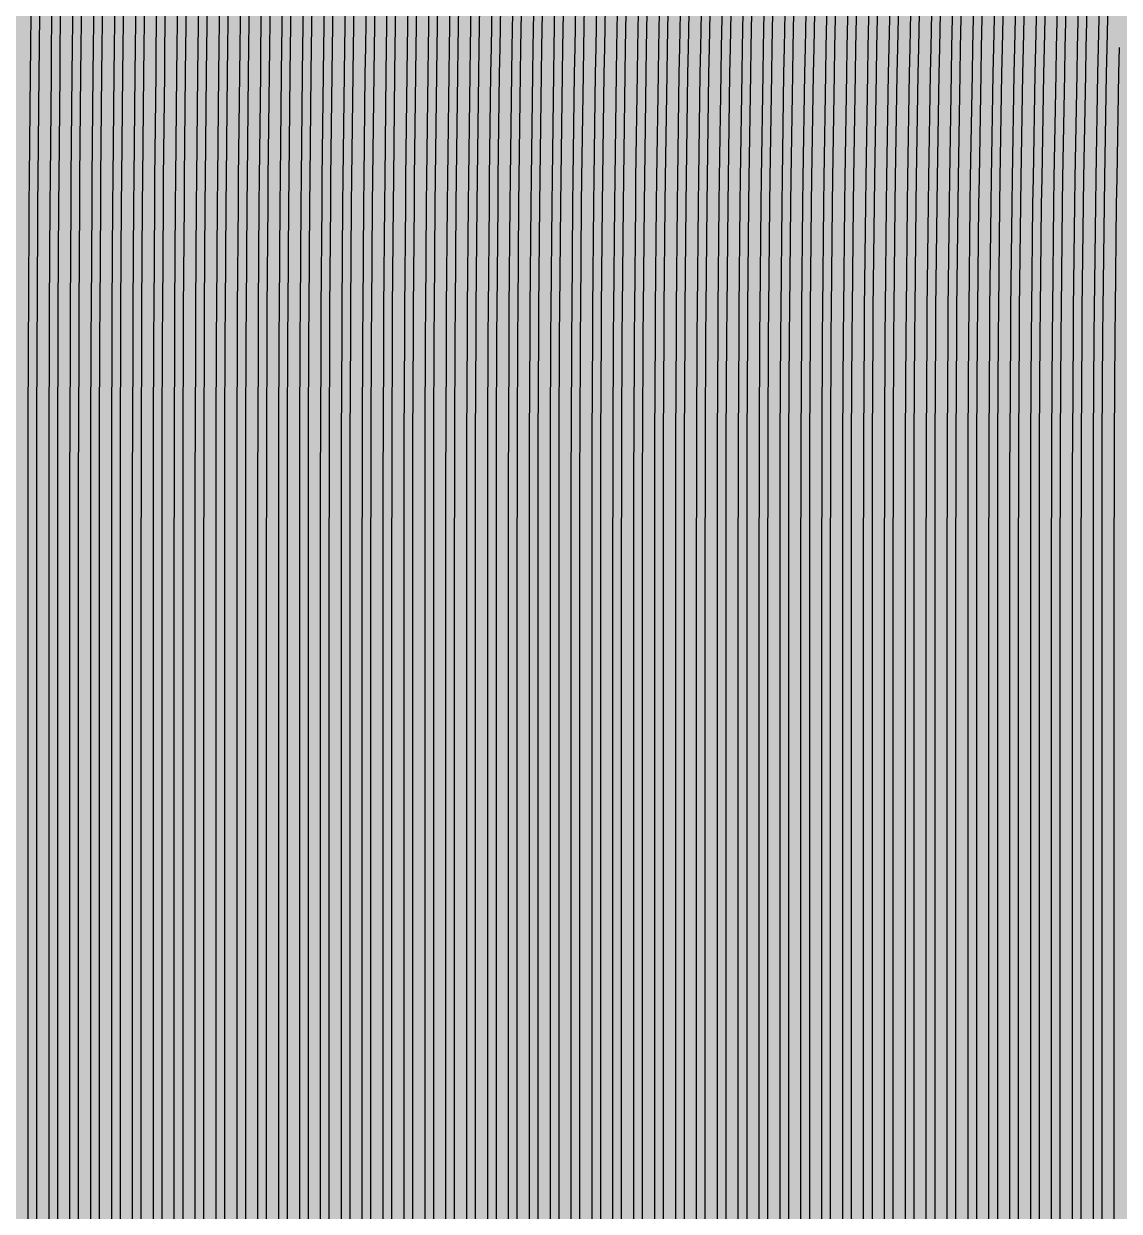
# Model space of a CAD drawing. Header units: metres. Extents: x -7240 to 10960, y -29667 to 1823.
# Drawn here: x 2120.8 to 2383.1, y -17857.6 to -17573.5 of the extents above; entities that cross this region are included whole.
import ezdxf

# ---------------------------------------------------------------- set-up
doc = ezdxf.new("R2010")
doc.units = ezdxf.units.M
doc.layers.add('Metal1', color=4, linetype='CONTINUOUS')
doc.layers.add('Polyimide', color=7, linetype='CONTINUOUS')

msp = doc.modelspace()

# ---------------------------------------------------------------- hatches: boundary and pattern name
at = {"layer": 'Polyimide'}
msp.add_hatch(color=7, dxfattribs=at).paths.add_polyline_path([(4088.45, -11806.89), (4098.72, -11851.21), (4115.58, -11893.47), (4138.63, -11932.7), (4167.35, -11967.99), (4201.08, -11998.53), (4239.03, -12023.62), (4280.35, -12042.68), (4349.18, -12073.73), (4413.2, -12113.76), (4471.26, -12162.04), (4522.3, -12217.69), (4565.39, -12279.7), (4599.74, -12346.94), (4624.73, -12418.19), (4639.91, -12492.16), (4645, -12567.5), (4639.91, -12642.84), (4624.73, -12716.8), (4599.74, -12788.06), (4565.39, -12855.3), (4522.3, -12917.31), (4471.26, -12972.96), (4413.2, -13021.24), (4349.18, -13061.27), (4280.35, -13092.32), (4239.03, -13111.38), (4201.08, -13136.47), (4167.35, -13167.01), (4138.63, -13202.3), (4115.58, -13241.52), (4098.72, -13283.78), (4088.45, -13328.11), (4085, -13373.48), (4085, -13567.5), (4099.45, -13861.55), (4142.64, -14152.77), (4214.18, -14438.35), (4313.36, -14715.55), (4439.24, -14981.69), (4590.59, -15234.21), (4765.97, -15470.68), (4963.68, -15688.82), (5181.82, -15886.53), (5418.29, -16061.91), (5670.81, -16213.26), (5936.95, -16339.14), (6214.15, -16438.32), (6499.73, -16509.85), (6790.95, -16553.05), (7085, -16567.5), (9960.38, -16567.5), (10038.79, -16571.35), (10116.45, -16582.87), (10192.6, -16601.95), (10266.52, -16628.4), (10337.49, -16661.96), (10404.83, -16702.32), (10467.89, -16749.09), (10526.06, -16801.81), (10578.78, -16859.98), (10625.55, -16923.04), (10665.91, -16990.38), (10699.48, -17061.35), (10725.93, -17135.27), (10745, -17211.43), (10756.52, -17289.08), (10760.38, -17367.5), (10760.38, -21957.3), (10721.61, -22012.91), (10685.97, -22070.59), (10653.58, -22130.14), (10624.53, -22191.39), (10598.92, -22254.16), (10576.82, -22318.25), (10558.3, -22383.46), (10543.41, -22449.6), (10532.21, -22516.46), (10524.72, -22583.84), (10520.97, -22651.53), (10520.97, -22719.32), (10524.72, -22787.01), (10532.21, -22854.38), (10543.41, -22921.24), (10558.3, -22987.38), (10576.82, -23052.6), (10598.92, -23116.68), (10624.53, -23179.45), (10653.58, -23240.71), (10685.97, -23300.26), (10721.61, -23357.93), (10760.38, -23413.54), (10760.38, -28667.5), (10756.52, -28745.91), (10745, -28823.57), (10725.93, -28899.73), (10699.48, -28973.65), (10665.91, -29044.62), (10625.55, -29111.96), (10578.78, -29175.01), (10526.06, -29233.19), (10467.89, -29285.91), (10404.83, -29332.68), (10337.49, -29373.04), (10266.52, -29406.6), (10192.6, -29433.05), (10116.45, -29452.13), (10038.79, -29463.65), (9960.38, -29467.5), (-6239.63, -29467.5), (-6318.04, -29463.65), (-6395.7, -29452.13), (-6471.85, -29433.05), (-6545.77, -29406.6), (-6616.74, -29373.04), (-6684.08, -29332.68), (-6747.14, -29285.91), (-6805.31, -29233.19), (-6858.03, -29175.01), (-6904.8, -29111.96), (-6945.16, -29044.62), (-6978.73, -28973.65), (-7005.18, -28899.73), (-7024.25, -28823.57), (-7035.77, -28745.91), (-7039.63, -28667.5), (-7039.63, -23426.32), (-6999.36, -23370.07), (-6962.33, -23311.63), (-6928.66, -23251.2), (-6898.45, -23188.96), (-6871.81, -23125.12), (-6848.81, -23059.88), (-6829.53, -22993.44), (-6814.04, -22926.02), (-6802.37, -22857.83), (-6794.57, -22789.09), (-6790.67, -22720.02), (-6790.67, -22650.84), (-6794.57, -22581.77), (-6802.37, -22513.03), (-6814.04, -22444.84), (-6829.53, -22377.42), (-6848.81, -22310.98), (-6871.81, -22245.74), (-6898.45, -22181.89), (-6928.66, -22119.66), (-6962.33, -22059.22), (-6999.36, -22000.79), (-7039.63, -21944.54), (-7039.63, -17367.5), (-7035.77, -17289.08), (-7024.25, -17211.43), (-7005.18, -17135.27), (-6978.73, -17061.35), (-6945.16, -16990.38), (-6904.8, -16923.04), (-6858.03, -16859.98), (-6805.31, -16801.81), (-6747.14, -16749.09), (-6684.08, -16702.32), (-6616.74, -16661.96), (-6545.77, -16628.4), (-6471.85, -16601.95), (-6395.7, -16582.87), (-6318.04, -16571.35), (-6239.63, -16567.5), (-3334, -16567.5), (-3039.95, -16553.05), (-2748.73, -16509.85), (-2463.15, -16438.32), (-2185.95, -16339.14), (-1919.81, -16213.26), (-1667.29, -16061.91), (-1430.82, -15886.53), (-1212.68, -15688.82), (-1014.97, -15470.68), (-839.59, -15234.21), (-688.24, -14981.69), (-562.36, -14715.55), (-463.18, -14438.35), (-391.64, -14152.77), (-348.45, -13861.55), (-334, -13567.5), (-334, -13373.48), (-337.45, -13328.11), (-347.72, -13283.78), (-364.58, -13241.52), (-387.63, -13202.3), (-416.35, -13167.01), (-450.08, -13136.47), (-488.03, -13111.38), (-529.35, -13092.32), (-529.35, -13092.32), (-598.18, -13061.27), (-662.2, -13021.24), (-720.26, -12972.96), (-771.3, -12917.31), (-814.39, -12855.3), (-848.74, -12788.06), (-873.73, -12716.8), (-888.91, -12642.84), (-894, -12567.5), (-888.91, -12492.16), (-873.73, -12418.19), (-848.74, -12346.94), (-814.39, -12279.7), (-771.3, -12217.69), (-720.26, -12162.04), (-662.2, -12113.76), (-598.18, -12073.73), (-529.35, -12042.68), (-488.03, -12023.62), (-450.08, -11998.53), (-416.35, -11967.99), (-387.63, -11932.7), (-364.58, -11893.47), (-347.72, -11851.21), (-337.45, -11806.89), (-334, -11761.52), (-334, -11074.31), (-337.45, -11028.94), (-347.72, -10984.62), (-364.58, -10942.36), (-387.63, -10903.13), (-416.35, -10867.84), (-450.08, -10837.3), (-488.03, -10812.21), (-529.35, -10793.16), (-529.35, -10793.16), (-598.18, -10762.1), (-662.2, -10722.07), (-720.26, -10673.8), (-771.3, -10618.15), (-814.39, -10556.13), (-848.74, -10488.89), (-873.73, -10417.64), (-888.91, -10343.67), (-894, -10268.33), (-888.91, -10192.99), (-873.73, -10119.03), (-848.74, -10047.77), (-814.39, -9980.53), (-771.3, -9918.52), (-720.26, -9862.87), (-662.2, -9814.59), (-598.18, -9774.56), (-529.35, -9743.51), (-488.03, -9724.45), (-450.08, -9699.36), (-416.35, -9668.82), (-387.63, -9633.53), (-364.58, -9594.31), (-347.72, -9552.05), (-337.45, -9507.72), (-334, -9462.35), (-334, -8775.14), (-337.45, -8729.78), (-347.72, -8685.45), (-364.58, -8643.19), (-387.63, -8603.96), (-416.35, -8568.68), (-450.08, -8538.14), (-488.03, -8513.05), (-529.35, -8493.99), (-529.35, -8493.99), (-598.18, -8462.94), (-662.2, -8422.91), (-720.26, -8374.63), (-771.3, -8318.98), (-814.39, -8256.97), (-848.74, -8189.73), (-873.73, -8118.47), (-888.91, -8044.5), (-894, -7969.17), (-888.91, -7893.83), (-873.73, -7819.86), (-848.74, -7748.61), (-814.39, -7681.36), (-771.3, -7619.35), (-720.26, -7563.7), (-662.2, -7515.42), (-598.18, -7475.4), (-529.35, -7444.34), (-529.35, -7444.34), (-488.03, -7425.28), (-450.08, -7400.2), (-416.35, -7369.66), (-387.63, -7334.37), (-364.58, -7295.14), (-347.72, -7252.88), (-337.45, -7208.56), (-334, -7163.19), (-334, -6475.98), (-337.45, -6430.61), (-347.72, -6386.29), (-364.58, -6344.02), (-387.63, -6304.8), (-416.35, -6269.51), (-450.08, -6238.97), (-488.03, -6213.88), (-529.35, -6194.82), (-529.35, -6194.82), (-598.18, -6163.77), (-662.2, -6123.74), (-720.26, -6075.46), (-771.3, -6019.81), (-814.39, -5957.8), (-848.74, -5890.56), (-873.73, -5819.31), (-888.91, -5745.34), (-894, -5670), (-888.91, -5594.66), (-873.73, -5520.69), (-848.74, -5449.44), (-814.39, -5382.2), (-771.3, -5320.19), (-720.26, -5264.54), (-662.2, -5216.26), (-598.18, -5176.23), (-529.35, -5145.18), (-529.35, -5145.18), (-488.03, -5126.12), (-450.08, -5101.03), (-416.35, -5070.49), (-387.63, -5035.2), (-364.58, -4995.98), (-347.72, -4953.71), (-337.45, -4909.39), (-334, -4864.02), (-334, 380), (-334, 1522.5), (-289, 1522.5), (-288.78, 1515.63), (-288.1, 1508.79), (-286.98, 1502.02), (-285.42, 1495.32), (-283.43, 1488.75), (-281.01, 1482.32), (-278.17, 1476.06), (-274.93, 1470), (-271.3, 1464.17), (-267.3, 1458.58), (-262.94, 1453.27), (-258.25, 1448.25), (-253.23, 1443.56), (-247.92, 1439.2), (-242.33, 1435.2), (-236.5, 1431.57), (-230.44, 1428.33), (-224.18, 1425.49), (-217.75, 1423.07), (-211.18, 1421.08), (-204.48, 1419.52), (-197.71, 1418.4), (-190.87, 1417.72), (-184, 1417.5), (-177.13, 1417.72), (-170.29, 1418.4), (-163.52, 1419.52), (-156.82, 1421.08), (-150.25, 1423.07), (-143.82, 1425.49), (-137.56, 1428.33), (-131.5, 1431.57), (-125.67, 1435.2), (-120.08, 1439.2), (-114.77, 1443.56), (-109.75, 1448.25), (-105.06, 1453.27), (-100.7, 1458.58), (-96.7, 1464.17), (-93.07, 1470), (-89.83, 1476.06), (-86.99, 1482.32), (-84.57, 1488.75), (-82.58, 1495.32), (-81.02, 1502.02), (-79.9, 1508.79), (-79.22, 1515.63), (-79, 1522.5), (1786, 1522.5), (3835, 1522.5), (3835.21, 1529.04), (3835.86, 1535.55), (3836.92, 1542.01), (3838.41, 1548.38), (3840.31, 1554.64), (3842.61, 1560.77), (3845.31, 1566.73), (3848.4, 1572.5), (3851.85, 1578.06), (3855.66, 1583.38), (3859.82, 1588.43), (3864.29, 1593.21), (3869.07, 1597.68), (3874.12, 1601.84), (3879.44, 1605.65), (3885, 1609.1), (3890.77, 1612.19), (3896.73, 1614.89), (3902.86, 1617.19), (3909.12, 1619.09), (3915.49, 1620.58), (3921.95, 1621.64), (3928.46, 1622.29), (3935, 1622.5), (3941.54, 1622.29), (3948.05, 1621.64), (3954.51, 1620.58), (3960.88, 1619.09), (3967.14, 1617.19), (3973.27, 1614.89), (3979.23, 1612.19), (3985, 1609.1), (3990.56, 1605.65), (3995.88, 1601.84), (4000.93, 1597.68), (4005.71, 1593.21), (4010.18, 1588.43), (4014.34, 1583.38), (4018.15, 1578.06), (4021.6, 1572.5), (4024.69, 1566.73), (4027.39, 1560.77), (4029.69, 1554.64), (4031.59, 1548.38), (4033.08, 1542.01), (4034.14, 1535.55), (4034.79, 1529.04), (4035, 1522.5), (4085, 1522.5), (4085, 380), (4085, 330), (4085, -4864.02), (4088.45, -4909.39), (4098.72, -4953.71), (4115.58, -4995.98), (4138.63, -5035.2), (4167.35, -5070.49), (4201.08, -5101.03), (4239.03, -5126.12), (4280.35, -5145.18), (4280.35, -5145.18), (4349.18, -5176.23), (4413.2, -5216.26), (4471.26, -5264.54), (4522.3, -5320.19), (4565.39, -5382.2), (4599.74, -5449.44), (4624.73, -5520.69), (4639.91, -5594.66), (4645, -5670), (4639.91, -5745.34), (4624.73, -5819.31), (4599.74, -5890.56), (4565.39, -5957.8), (4522.3, -6019.81), (4471.26, -6075.46), (4413.2, -6123.74), (4349.18, -6163.77), (4280.35, -6194.82), (4239.03, -6213.88), (4201.08, -6238.97), (4167.35, -6269.51), (4138.63, -6304.8), (4115.58, -6344.02), (4098.72, -6386.29), (4088.45, -6430.61), (4085, -6475.98), (4085, -11761.52), (4088.45, -11806.89)])

# ---------------------------------------------------------------- linework, layer by layer
at = {"layer": 'Metal1'}
for points in [[(2383.82, -17366.85), (2382.34, -17391.83), (2381.99, -17398.08), (2380.67, -17423.07), (2380.36, -17429.31), (2379.18, -17454.3), (2378.91, -17460.55), (2377.88, -17485.54), (2377.64, -17491.78), (2376.76, -17516.77), (2376.56, -17523.02), (2375.83, -17548.01), (2375.67, -17554.25), (2375.08, -17579.24), (2374.95, -17585.49), (2374.51, -17610.48), (2374.42, -17616.72), (2374.13, -17641.71), (2374.08, -17647.96), (2373.93, -17672.95), (2373.91, -17679.19), (2373.87, -17704.18), (2373.87, -18191.69)], [(2376.88, -18191.69), (2376.88, -17704.18), (2376.91, -17679.19), (2376.93, -17672.94), (2377.08, -17647.94), (2377.13, -17641.69), (2377.43, -17616.7), (2377.52, -17610.44), (2377.96, -17585.45), (2378.09, -17579.2), (2378.68, -17554.2), (2378.85, -17547.95), (2379.59, -17522.96), (2379.79, -17516.7), (2380.68, -17491.71), (2380.92, -17485.46), (2381.96, -17460.46), (2382.23, -17454.21), (2383.42, -17429.22)], [(2383.95, -17460.55), (2382.92, -17485.54), (2382.68, -17491.78), (2381.79, -17516.77), (2381.59, -17523.02), (2380.85, -17548.01), (2380.68, -17554.25), (2380.09, -17579.24), (2379.96, -17585.49), (2379.52, -17610.48), (2379.43, -17616.72), (2379.13, -17641.71), (2379.08, -17647.96), (2378.93, -17672.95), (2378.91, -17679.19), (2378.88, -17704.18), (2378.88, -18191.69)], [(2121.88, -18191.69), (2121.88, -17704.18), (2121.89, -17679.19), (2121.9, -17672.94), (2121.98, -17647.95), (2122.01, -17641.7), (2122.16, -17616.7), (2122.2, -17610.45), (2122.43, -17585.46), (2122.49, -17579.21), (2122.79, -17554.21)], [(2124.79, -17554.24), (2124.49, -17579.23), (2124.43, -17585.48), (2124.2, -17610.47), (2124.16, -17616.72), (2124.01, -17641.71), (2123.98, -17647.95), (2123.9, -17672.94), (2123.89, -17679.19), (2123.88, -17704.18), (2123.88, -18191.69)], [(2126.88, -18191.69), (2126.88, -17704.18), (2126.89, -17679.19), (2126.9, -17672.94), (2126.98, -17647.95), (2127.01, -17641.7), (2127.16, -17616.7), (2127.21, -17610.45), (2127.44, -17585.46), (2127.5, -17579.21), (2127.81, -17554.21)], [(2129.81, -17554.24), (2129.5, -17579.23), (2129.44, -17585.48), (2129.21, -17610.47), (2129.16, -17616.72), (2129.01, -17641.71), (2128.98, -17647.95), (2128.9, -17672.94), (2128.89, -17679.19), (2128.88, -17704.18), (2128.88, -18191.69)], [(2131.88, -18191.69), (2131.88, -17704.18), (2131.89, -17679.19), (2131.9, -17672.94), (2131.98, -17647.95), (2132.01, -17641.7), (2132.17, -17616.7), (2132.21, -17610.45), (2132.45, -17585.46), (2132.52, -17579.21), (2132.83, -17554.21)], [(2134.83, -17554.24), (2134.52, -17579.23), (2134.45, -17585.48), (2134.21, -17610.47), (2134.17, -17616.72), (2134.01, -17641.71), (2133.98, -17647.95), (2133.9, -17672.94), (2133.89, -17679.19), (2133.88, -17704.18), (2133.88, -18191.69)], [(2136.87, -18191.69), (2136.87, -17704.18), (2136.89, -17679.19), (2136.9, -17672.94), (2136.98, -17647.95), (2137.01, -17641.7), (2137.17, -17616.7), (2137.22, -17610.45), (2137.46, -17585.46), (2137.53, -17579.21), (2137.84, -17554.21)], [(2139.84, -17554.24), (2139.53, -17579.23), (2139.46, -17585.48), (2139.22, -17610.47), (2139.17, -17616.72), (2139.01, -17641.71), (2138.98, -17647.95), (2138.9, -17672.94), (2138.89, -17679.19), (2138.87, -17704.18), (2138.87, -18191.69)], [(2141.88, -18191.69), (2141.88, -17704.18), (2141.9, -17679.19), (2141.91, -17672.94), (2141.99, -17647.95), (2142.02, -17641.7), (2142.18, -17616.7), (2142.23, -17610.45), (2142.47, -17585.46), (2142.54, -17579.21), (2142.86, -17554.21)], [(2144.86, -17554.24), (2144.54, -17579.23), (2144.47, -17585.48), (2144.23, -17610.47), (2144.18, -17616.72), (2144.02, -17641.71), (2143.99, -17647.95), (2143.91, -17672.95), (2143.9, -17679.19), (2143.88, -17704.18), (2143.88, -18191.69)], [(2146.88, -18191.69), (2146.88, -17704.18), (2146.9, -17679.19), (2146.91, -17672.94), (2146.99, -17647.95), (2147.02, -17641.7), (2147.18, -17616.7), (2147.23, -17610.45), (2147.48, -17585.46), (2147.55, -17579.21), (2147.87, -17554.21)], [(2149.87, -17554.24), (2149.55, -17579.23), (2149.48, -17585.48), (2149.23, -17610.47), (2149.18, -17616.72), (2149.02, -17641.71), (2148.99, -17647.95), (2148.91, -17672.95), (2148.9, -17679.19), (2148.88, -17704.18), (2148.88, -18191.69)], [(2151.88, -18191.69), (2151.88, -17704.18), (2151.9, -17679.19), (2151.91, -17672.94), (2151.99, -17647.95), (2152.02, -17641.7), (2152.19, -17616.7), (2152.24, -17610.45), (2152.49, -17585.46), (2152.56, -17579.21), (2152.89, -17554.21)], [(2154.89, -17554.24), (2154.56, -17579.23), (2154.49, -17585.48), (2154.24, -17610.47), (2154.19, -17616.72), (2154.02, -17641.71), (2153.99, -17647.95), (2153.91, -17672.95), (2153.9, -17679.19), (2153.88, -17704.18), (2153.88, -18191.69)], [(2156.87, -18191.69), (2156.87, -17704.18), (2156.9, -17679.19), (2156.91, -17672.94), (2156.99, -17647.95), (2157.02, -17641.7), (2157.19, -17616.7), (2157.25, -17610.45), (2157.5, -17585.46), (2157.57, -17579.21), (2157.91, -17554.21)], [(2159.91, -17554.24), (2159.57, -17579.23), (2159.5, -17585.48), (2159.25, -17610.47), (2159.19, -17616.72), (2159.02, -17641.71), (2158.99, -17647.95), (2158.91, -17672.95), (2158.9, -17679.19), (2158.87, -17704.18), (2158.87, -18191.69)], [(2161.87, -18191.69), (2161.87, -17704.18), (2161.9, -17679.19), (2161.91, -17672.94), (2161.99, -17647.95), (2162.03, -17641.7), (2162.2, -17616.7), (2162.26, -17610.45), (2162.52, -17585.46), (2162.59, -17579.21), (2162.94, -17554.21)], [(2164.94, -17554.24), (2164.59, -17579.23), (2164.52, -17585.48), (2164.26, -17610.47), (2164.2, -17616.72), (2164.03, -17641.71), (2163.99, -17647.95), (2163.91, -17672.95), (2163.9, -17679.19), (2163.87, -17704.18), (2163.87, -18191.69)], [(2166.88, -18191.69), (2166.88, -17704.18), (2166.9, -17679.19), (2166.91, -17672.94), (2167, -17647.95), (2167.03, -17641.7), (2167.21, -17616.7), (2167.26, -17610.45), (2167.53, -17585.46), (2167.6, -17579.21), (2167.96, -17554.21)], [(2169.96, -17554.24), (2169.6, -17579.23), (2169.53, -17585.48), (2169.26, -17610.47), (2169.21, -17616.72), (2169.03, -17641.71), (2169, -17647.95), (2168.91, -17672.95), (2168.9, -17679.19), (2168.88, -17704.18), (2168.88, -18191.69)], [(2171.88, -18191.69), (2171.88, -17704.18), (2171.9, -17679.19), (2171.91, -17672.94), (2172, -17647.95), (2172.03, -17641.7), (2172.21, -17616.7), (2172.27, -17610.45), (2172.54, -17585.46), (2172.61, -17579.21), (2172.97, -17554.21)], [(2174.97, -17554.24), (2174.61, -17579.23), (2174.54, -17585.48), (2174.27, -17610.47), (2174.21, -17616.72), (2174.03, -17641.71), (2174, -17647.95), (2173.91, -17672.95), (2173.9, -17679.19), (2173.88, -17704.18), (2173.88, -18191.69)], [(2176.88, -18191.69), (2176.88, -17704.18), (2176.9, -17679.19), (2176.91, -17672.94), (2177, -17647.95), (2177.03, -17641.7), (2177.22, -17616.7), (2177.27, -17610.45), (2177.55, -17585.46), (2177.62, -17579.21), (2177.99, -17554.21)], [(2179.99, -17554.24), (2179.62, -17579.23), (2179.54, -17585.48), (2179.27, -17610.47), (2179.22, -17616.72), (2179.03, -17641.71), (2179, -17647.95), (2178.91, -17672.95), (2178.9, -17679.19), (2178.88, -17704.18), (2178.88, -18191.69)], [(2181.88, -18191.69), (2181.88, -17704.18), (2181.9, -17679.19), (2181.91, -17672.94), (2182, -17647.95), (2182.04, -17641.7), (2182.22, -17616.7), (2182.28, -17610.45), (2182.55, -17585.46), (2182.64, -17579.21), (2183, -17554.21)], [(2185, -17554.24), (2184.64, -17579.23), (2184.55, -17585.48), (2184.28, -17610.47), (2184.22, -17616.72), (2184.04, -17641.71), (2184, -17647.95), (2183.91, -17672.95), (2183.9, -17679.19), (2183.88, -17704.18), (2183.88, -18191.69)], [(2186.88, -18191.69), (2186.88, -17704.18), (2186.9, -17679.19), (2186.91, -17672.94), (2187, -17647.95), (2187.04, -17641.7), (2187.23, -17616.7), (2187.28, -17610.45), (2187.56, -17585.46), (2187.65, -17579.21), (2188.02, -17554.21)], [(2190.02, -17554.24), (2189.65, -17579.23), (2189.56, -17585.48), (2189.28, -17610.47), (2189.23, -17616.72), (2189.04, -17641.71), (2189, -17647.95), (2188.91, -17672.95), (2188.9, -17679.19), (2188.88, -17704.18), (2188.88, -18191.69)], [(2191.88, -18191.69), (2191.88, -17704.18), (2191.9, -17679.19), (2191.91, -17672.94), (2192.01, -17647.95), (2192.04, -17641.69), (2192.23, -17616.7), (2192.29, -17610.45), (2192.57, -17585.46), (2192.66, -17579.21), (2193.04, -17554.21)], [(2195.04, -17554.24), (2194.66, -17579.23), (2194.57, -17585.48), (2194.29, -17610.47), (2194.23, -17616.72), (2194.04, -17641.71), (2194.01, -17647.95), (2193.91, -17672.95), (2193.9, -17679.19), (2193.88, -17704.18), (2193.88, -18191.69)], [(2196.88, -18191.69), (2196.88, -17704.18), (2196.9, -17679.19), (2196.91, -17672.94), (2197.01, -17647.95), (2197.04, -17641.69), (2197.24, -17616.7), (2197.3, -17610.45), (2197.58, -17585.46), (2197.67, -17579.2), (2198.05, -17554.21)], [(2200.05, -17554.24), (2199.67, -17579.23), (2199.58, -17585.48), (2199.3, -17610.47), (2199.24, -17616.72), (2199.04, -17641.71), (2199.01, -17647.95), (2198.91, -17672.95), (2198.9, -17679.19), (2198.88, -17704.18), (2198.88, -18191.69)], [(2201.87, -18191.69), (2201.87, -17704.18), (2201.9, -17679.19), (2201.91, -17672.94), (2202.01, -17647.95), (2202.05, -17641.69), (2202.24, -17616.7), (2202.3, -17610.45), (2202.59, -17585.46), (2202.68, -17579.2), (2203.07, -17554.21)], [(2205.07, -17554.24), (2204.68, -17579.23), (2204.59, -17585.48), (2204.3, -17610.47), (2204.24, -17616.72), (2204.05, -17641.71), (2204.01, -17647.95), (2203.91, -17672.95), (2203.9, -17679.19), (2203.87, -17704.18), (2203.87, -18191.69)], [(2206.88, -18191.69), (2206.88, -17704.18), (2206.9, -17679.19), (2206.91, -17672.94), (2207.01, -17647.94), (2207.05, -17641.69), (2207.25, -17616.7), (2207.31, -17610.45), (2207.6, -17585.46), (2207.69, -17579.2), (2208.09, -17554.21)], [(2210.08, -17554.24), (2209.69, -17579.23), (2209.6, -17585.48), (2209.31, -17610.47), (2209.25, -17616.72), (2209.05, -17641.71), (2209.01, -17647.95), (2208.91, -17672.95), (2208.9, -17679.19), (2208.88, -17704.18), (2208.88, -18191.69)], [(2211.88, -18191.69), (2211.88, -17704.18), (2211.9, -17679.19), (2211.91, -17672.94), (2212.01, -17647.94), (2212.05, -17641.69), (2212.25, -17616.7), (2212.31, -17610.45), (2212.61, -17585.46), (2212.7, -17579.2), (2213.1, -17554.21)], [(2215.1, -17554.24), (2214.7, -17579.23), (2214.61, -17585.48), (2214.31, -17610.47), (2214.25, -17616.72), (2214.05, -17641.71), (2214.01, -17647.95), (2213.91, -17672.95), (2213.9, -17679.19), (2213.88, -17704.18), (2213.88, -18191.69)], [(2216.88, -18191.69), (2216.88, -17704.18), (2216.9, -17679.19), (2216.91, -17672.94), (2217.02, -17647.94), (2217.05, -17641.69), (2217.26, -17616.7), (2217.32, -17610.45), (2217.63, -17585.45), (2217.72, -17579.2), (2218.12, -17554.21)], [(2220.12, -17554.24), (2219.72, -17579.23), (2219.63, -17585.48), (2219.32, -17610.47), (2219.26, -17616.72), (2219.05, -17641.71), (2219.02, -17647.95), (2218.91, -17672.95), (2218.9, -17679.19), (2218.88, -17704.18), (2218.88, -18191.69)], [(2221.87, -18191.69), (2221.87, -17704.18), (2221.9, -17679.19), (2221.91, -17672.94), (2222.02, -17647.94), (2222.06, -17641.69), (2222.27, -17616.7), (2222.33, -17610.45), (2222.64, -17585.45), (2222.73, -17579.2), (2223.15, -17554.21)], [(2225.15, -17554.25), (2224.73, -17579.24), (2224.64, -17585.48), (2224.33, -17610.47), (2224.27, -17616.72), (2224.06, -17641.71), (2224.02, -17647.96), (2223.91, -17672.95), (2223.9, -17679.19), (2223.87, -17704.18), (2223.87, -18191.69)], [(2226.88, -18191.69), (2226.88, -17704.18), (2226.9, -17679.19), (2226.91, -17672.94), (2227.02, -17647.94), (2227.06, -17641.69), (2227.27, -17616.7), (2227.34, -17610.45), (2227.65, -17585.45), (2227.74, -17579.2), (2228.17, -17554.21)], [(2230.17, -17554.25), (2229.74, -17579.24), (2229.65, -17585.48), (2229.34, -17610.47), (2229.27, -17616.72), (2229.06, -17641.71), (2229.02, -17647.96), (2228.91, -17672.95), (2228.9, -17679.19), (2228.88, -17704.18), (2228.88, -18191.69)], [(2231.88, -18191.69), (2231.88, -17704.18), (2231.9, -17679.19), (2231.92, -17672.94), (2232.02, -17647.94), (2232.06, -17641.69), (2232.28, -17616.7), (2232.34, -17610.45), (2232.66, -17585.45), (2232.76, -17579.2), (2233.18, -17554.21)], [(2235.18, -17554.25), (2234.76, -17579.24), (2234.66, -17585.48), (2234.34, -17610.47), (2234.28, -17616.72), (2234.06, -17641.71), (2234.02, -17647.96), (2233.92, -17672.95), (2233.9, -17679.19), (2233.88, -17704.18), (2233.88, -18191.69)], [(2236.88, -18191.69), (2236.88, -17704.18), (2236.9, -17679.19), (2236.92, -17672.94), (2237.02, -17647.94), (2237.06, -17641.69), (2237.28, -17616.7), (2237.35, -17610.45), (2237.67, -17585.45), (2237.77, -17579.2), (2238.2, -17554.21)], [(2240.2, -17554.25), (2239.77, -17579.24), (2239.67, -17585.48), (2239.35, -17610.47), (2239.28, -17616.72), (2239.06, -17641.71), (2239.02, -17647.96), (2238.92, -17672.95), (2238.9, -17679.19), (2238.88, -17704.18), (2238.88, -18191.69)], [(2241.87, -18191.69), (2241.87, -17704.18), (2241.9, -17679.19), (2241.92, -17672.94), (2242.03, -17647.94), (2242.07, -17641.69), (2242.29, -17616.7), (2242.35, -17610.45), (2242.68, -17585.45), (2242.78, -17579.2), (2243.21, -17554.21)], [(2245.21, -17554.25), (2244.78, -17579.24), (2244.68, -17585.48), (2244.35, -17610.47), (2244.29, -17616.72), (2244.07, -17641.71), (2244.03, -17647.96), (2243.92, -17672.95), (2243.9, -17679.19), (2243.87, -17704.18), (2243.87, -18191.69)], [(2246.88, -18191.69), (2246.88, -17704.18), (2246.9, -17679.19), (2246.92, -17672.94), (2247.03, -17647.94), (2247.07, -17641.69), (2247.29, -17616.7), (2247.36, -17610.45), (2247.69, -17585.45), (2247.79, -17579.2), (2248.23, -17554.21)], [(2250.23, -17554.25), (2249.79, -17579.24), (2249.69, -17585.48), (2249.36, -17610.47), (2249.29, -17616.72), (2249.07, -17641.71), (2249.03, -17647.96), (2248.92, -17672.95), (2248.9, -17679.19), (2248.88, -17704.18), (2248.88, -18191.69)], [(2251.88, -18191.69), (2251.88, -17704.18), (2251.9, -17679.19), (2251.92, -17672.94), (2252.03, -17647.94), (2252.07, -17641.69), (2252.3, -17616.7), (2252.37, -17610.45), (2252.7, -17585.45), (2252.8, -17579.2), (2253.25, -17554.21)], [(2255.25, -17554.25), (2254.8, -17579.24), (2254.7, -17585.48), (2254.36, -17610.47), (2254.29, -17616.72), (2254.07, -17641.71), (2254.03, -17647.96), (2253.92, -17672.95), (2253.9, -17679.19), (2253.88, -17704.18), (2253.88, -18191.69)], [(2256.88, -18191.69), (2256.88, -17704.18), (2256.9, -17679.19), (2256.92, -17672.94), (2257.03, -17647.94), (2257.07, -17641.69), (2257.3, -17616.7), (2257.37, -17610.45), (2257.71, -17585.45), (2257.81, -17579.2), (2258.26, -17554.21)], [(2260.26, -17554.25), (2259.81, -17579.24), (2259.71, -17585.48), (2259.37, -17610.47), (2259.3, -17616.72), (2259.07, -17641.71), (2259.03, -17647.96), (2258.92, -17672.95), (2258.9, -17679.19), (2258.88, -17704.18), (2258.88, -18191.69)], [(2261.87, -18191.69), (2261.87, -17704.18), (2261.9, -17679.19), (2261.92, -17672.94), (2262.03, -17647.94), (2262.08, -17641.69), (2262.3, -17616.7), (2262.38, -17610.45), (2262.72, -17585.45), (2262.82, -17579.2), (2263.28, -17554.21)], [(2265.28, -17554.25), (2264.82, -17579.24), (2264.72, -17585.48), (2264.38, -17610.47), (2264.3, -17616.72), (2264.08, -17641.71), (2264.03, -17647.96), (2263.92, -17672.95), (2263.9, -17679.19), (2263.87, -17704.18), (2263.87, -18191.69)], [(2266.88, -18191.69), (2266.88, -17704.18), (2266.9, -17679.19), (2266.92, -17672.94), (2267.03, -17647.94), (2267.08, -17641.69), (2267.31, -17616.7), (2267.38, -17610.45), (2267.73, -17585.45), (2267.83, -17579.2), (2268.3, -17554.21)], [(2270.3, -17554.25), (2269.83, -17579.24), (2269.73, -17585.48), (2269.38, -17610.47), (2269.31, -17616.72), (2269.08, -17641.71), (2269.03, -17647.96), (2268.92, -17672.95), (2268.9, -17679.19), (2268.88, -17704.18), (2268.88, -18191.69)], [(2271.88, -18191.69), (2271.88, -17704.18), (2271.9, -17679.19), (2271.92, -17672.94), (2272.04, -17647.94), (2272.08, -17641.69), (2272.31, -17616.7), (2272.39, -17610.45), (2272.74, -17585.45), (2272.84, -17579.2), (2273.31, -17554.21)], [(2275.31, -17554.25), (2274.84, -17579.24), (2274.74, -17585.48), (2274.39, -17610.47), (2274.31, -17616.72), (2274.08, -17641.71), (2274.04, -17647.96), (2273.92, -17672.95), (2273.9, -17679.19), (2273.88, -17704.18), (2273.88, -18191.69)], [(2276.88, -18191.69), (2276.88, -17704.18), (2276.9, -17679.19), (2276.92, -17672.94), (2277.04, -17647.94), (2277.08, -17641.69), (2277.32, -17616.7), (2277.4, -17610.45), (2277.75, -17585.45), (2277.86, -17579.2), (2278.33, -17554.21)], [(2280.33, -17554.25), (2279.86, -17579.24), (2279.75, -17585.48), (2279.4, -17610.47), (2279.32, -17616.72), (2279.08, -17641.71), (2279.04, -17647.96), (2278.92, -17672.95), (2278.9, -17679.19), (2278.88, -17704.18), (2278.88, -18191.69)], [(2281.87, -18191.69), (2281.87, -17704.18), (2281.91, -17679.19), (2281.92, -17672.94), (2282.04, -17647.94), (2282.09, -17641.69), (2282.33, -17616.7), (2282.41, -17610.45), (2282.77, -17585.45), (2282.88, -17579.2), (2283.36, -17554.21)], [(2285.36, -17554.25), (2284.87, -17579.24), (2284.77, -17585.48), (2284.41, -17610.47), (2284.33, -17616.72), (2284.09, -17641.71), (2284.04, -17647.96), (2283.92, -17672.95), (2283.91, -17679.19), (2283.87, -17704.18), (2283.87, -18191.69)], [(2286.87, -18191.69), (2286.87, -17704.18), (2286.91, -17679.19), (2286.92, -17672.94), (2287.04, -17647.94), (2287.09, -17641.69), (2287.33, -17616.7), (2287.41, -17610.45), (2287.78, -17585.45), (2287.89, -17579.2), (2288.38, -17554.21)], [(2290.38, -17554.25), (2289.89, -17579.24), (2289.78, -17585.48), (2289.41, -17610.47), (2289.33, -17616.72), (2289.09, -17641.71), (2289.04, -17647.96), (2288.92, -17672.95), (2288.91, -17679.19), (2288.87, -17704.18), (2288.87, -18191.69)], [(2291.88, -18191.69), (2291.88, -17704.18), (2291.91, -17679.19), (2291.92, -17672.94), (2292.05, -17647.94), (2292.09, -17641.69), (2292.34, -17616.7), (2292.42, -17610.45), (2292.79, -17585.45), (2292.9, -17579.2), (2293.39, -17554.21)], [(2295.39, -17554.25), (2294.9, -17579.24), (2294.79, -17585.48), (2294.42, -17610.47), (2294.34, -17616.72), (2294.09, -17641.71), (2294.05, -17647.96), (2293.92, -17672.95), (2293.91, -17679.19), (2293.88, -17704.18), (2293.88, -18191.69)], [(2296.88, -18191.69), (2296.88, -17704.18), (2296.91, -17679.19), (2296.92, -17672.94), (2297.05, -17647.94), (2297.09, -17641.69), (2297.34, -17616.7), (2297.42, -17610.45), (2297.8, -17585.45), (2297.91, -17579.2), (2298.41, -17554.21)], [(2300.41, -17554.25), (2299.91, -17579.24), (2299.8, -17585.48), (2299.42, -17610.47), (2299.34, -17616.72), (2299.09, -17641.71), (2299.05, -17647.96), (2298.92, -17672.95), (2298.91, -17679.19), (2298.88, -17704.18), (2298.88, -18191.69)], [(2301.88, -18191.69), (2301.88, -17704.18), (2301.91, -17679.19), (2301.92, -17672.94), (2302.05, -17647.94), (2302.1, -17641.69), (2302.35, -17616.7), (2302.43, -17610.45), (2302.81, -17585.45), (2302.92, -17579.2), (2303.42, -17554.21)], [(2305.42, -17554.25), (2304.92, -17579.24), (2304.81, -17585.48), (2304.43, -17610.47), (2304.35, -17616.72), (2304.1, -17641.71), (2304.05, -17647.96), (2303.92, -17672.95), (2303.91, -17679.19), (2303.88, -17704.18), (2303.88, -18191.69)], [(2306.88, -18191.69), (2306.88, -17704.18), (2306.91, -17679.19), (2306.92, -17672.94), (2307.05, -17647.94), (2307.1, -17641.69), (2307.35, -17616.7), (2307.43, -17610.45), (2307.82, -17585.45), (2307.93, -17579.2), (2308.44, -17554.21)], [(2310.44, -17554.25), (2309.93, -17579.24), (2309.82, -17585.49), (2309.43, -17610.47), (2309.35, -17616.72), (2309.1, -17641.71), (2309.05, -17647.96), (2308.92, -17672.95), (2308.91, -17679.19), (2308.88, -17704.18), (2308.88, -18191.69)], [(2311.88, -18191.69), (2311.88, -17704.18), (2311.91, -17679.19), (2311.92, -17672.94), (2312.05, -17647.94), (2312.1, -17641.69), (2312.36, -17616.7), (2312.44, -17610.45), (2312.83, -17585.45), (2312.94, -17579.2), (2313.46, -17554.21)], [(2315.46, -17554.25), (2314.94, -17579.24), (2314.83, -17585.49), (2314.44, -17610.47), (2314.36, -17616.72), (2314.1, -17641.71), (2314.05, -17647.96), (2313.92, -17672.95), (2313.91, -17679.19), (2313.88, -17704.18), (2313.88, -18191.69)], [(2316.88, -18191.69), (2316.88, -17704.18), (2316.91, -17679.19), (2316.92, -17672.94), (2317.05, -17647.94), (2317.1, -17641.69), (2317.36, -17616.7), (2317.45, -17610.45), (2317.84, -17585.45), (2317.95, -17579.2), (2318.47, -17554.21)], [(2320.47, -17554.25), (2319.95, -17579.24), (2319.84, -17585.49), (2319.45, -17610.47), (2319.36, -17616.72), (2319.1, -17641.71), (2319.05, -17647.96), (2318.92, -17672.95), (2318.91, -17679.19), (2318.88, -17704.18), (2318.88, -18191.69)], [(2321.88, -18191.69), (2321.88, -17704.18), (2321.91, -17679.19), (2321.92, -17672.94), (2322.06, -17647.94), (2322.11, -17641.69), (2322.37, -17616.7), (2322.45, -17610.45), (2322.85, -17585.45), (2322.96, -17579.2), (2323.49, -17554.21)], [(2325.49, -17554.25), (2324.96, -17579.24), (2324.85, -17585.49), (2324.45, -17610.47), (2324.37, -17616.72), (2324.11, -17641.71), (2324.06, -17647.96), (2323.92, -17672.95), (2323.91, -17679.19), (2323.88, -17704.18), (2323.88, -18191.69)], [(2326.87, -18191.69), (2326.87, -17704.18), (2326.91, -17679.19), (2326.93, -17672.94), (2327.06, -17647.94), (2327.11, -17641.69), (2327.37, -17616.7), (2327.46, -17610.45), (2327.86, -17585.45), (2327.97, -17579.2), (2328.51, -17554.21)], [(2330.51, -17554.25), (2329.97, -17579.24), (2329.86, -17585.49), (2329.46, -17610.47), (2329.37, -17616.72), (2329.11, -17641.71), (2329.06, -17647.96), (2328.93, -17672.95), (2328.91, -17679.19), (2328.87, -17704.18), (2328.87, -18191.69)], [(2331.88, -18191.69), (2331.88, -17704.18), (2331.91, -17679.19), (2331.93, -17672.94), (2332.06, -17647.94), (2332.11, -17641.69), (2332.38, -17616.7), (2332.46, -17610.45), (2332.87, -17585.45), (2332.98, -17579.2), (2333.52, -17554.21)], [(2335.52, -17554.25), (2334.98, -17579.24), (2334.87, -17585.49), (2334.46, -17610.48), (2334.38, -17616.72), (2334.11, -17641.71), (2334.06, -17647.96), (2333.93, -17672.95), (2333.91, -17679.19), (2333.88, -17704.18), (2333.88, -18191.69)], [(2336.88, -18191.69), (2336.88, -17704.18), (2336.91, -17679.19), (2336.93, -17672.94), (2337.06, -17647.94), (2337.11, -17641.69), (2337.39, -17616.7), (2337.47, -17610.45), (2337.88, -17585.45), (2338, -17579.2), (2338.54, -17554.2)], [(2340.54, -17554.25), (2340, -17579.24), (2339.88, -17585.49), (2339.47, -17610.48), (2339.39, -17616.72), (2339.11, -17641.71), (2339.06, -17647.96), (2338.93, -17672.95), (2338.91, -17679.19), (2338.88, -17704.18), (2338.88, -18191.69)], [(2341.88, -18191.69), (2341.88, -17704.18), (2341.91, -17679.19), (2341.93, -17672.94), (2342.07, -17647.94), (2342.12, -17641.69), (2342.39, -17616.7), (2342.48, -17610.45), (2342.9, -17585.45), (2343.02, -17579.2), (2343.57, -17554.2)], [(2345.57, -17554.25), (2345.02, -17579.24), (2344.9, -17585.49), (2344.48, -17610.48), (2344.39, -17616.72), (2344.12, -17641.71), (2344.07, -17647.96), (2343.93, -17672.95), (2343.91, -17679.19), (2343.88, -17704.18), (2343.88, -18191.69)], [(2346.87, -18191.69), (2346.87, -17704.18), (2346.91, -17679.19), (2346.93, -17672.94), (2347.07, -17647.94), (2347.12, -17641.69), (2347.4, -17616.7), (2347.49, -17610.44), (2347.91, -17585.45), (2348.03, -17579.2), (2348.59, -17554.2)], [(2350.59, -17554.25), (2350.03, -17579.24), (2349.91, -17585.49), (2349.49, -17610.48), (2349.4, -17616.72), (2349.12, -17641.71), (2349.07, -17647.96), (2348.93, -17672.95), (2348.91, -17679.19), (2348.87, -17704.18), (2348.87, -18191.69)], [(2351.88, -18191.69), (2351.88, -17704.18), (2351.91, -17679.19), (2351.93, -17672.94), (2352.07, -17647.94), (2352.12, -17641.69), (2352.4, -17616.7), (2352.49, -17610.44), (2352.92, -17585.45), (2353.04, -17579.2), (2353.6, -17554.2)], [(2355.6, -17554.25), (2355.04, -17579.24), (2354.91, -17585.49), (2354.49, -17610.48), (2354.4, -17616.72), (2354.12, -17641.71), (2354.07, -17647.96), (2353.93, -17672.95), (2353.91, -17679.19), (2353.88, -17704.18), (2353.88, -18191.69)], [(2356.88, -18191.69), (2356.88, -17704.18), (2356.91, -17679.19), (2356.93, -17672.94), (2357.07, -17647.94), (2357.12, -17641.69), (2357.41, -17616.7), (2357.5, -17610.44), (2357.92, -17585.45), (2358.05, -17579.2), (2358.62, -17554.2)], [(2360.62, -17554.25), (2360.05, -17579.24), (2359.92, -17585.49), (2359.5, -17610.48), (2359.41, -17616.72), (2359.12, -17641.71), (2359.07, -17647.96), (2358.93, -17672.95), (2358.91, -17679.19), (2358.88, -17704.18), (2358.88, -18191.69)], [(2361.88, -18191.69), (2361.88, -17704.18), (2361.91, -17679.19), (2361.93, -17672.94), (2362.07, -17647.94), (2362.13, -17641.69), (2362.41, -17616.7), (2362.5, -17610.44), (2362.93, -17585.45), (2363.06, -17579.2), (2363.64, -17554.2)], [(2365.63, -17554.25), (2365.06, -17579.24), (2364.93, -17585.49), (2364.5, -17610.48), (2364.41, -17616.72), (2364.13, -17641.71), (2364.07, -17647.96), (2363.93, -17672.95), (2363.91, -17679.19), (2363.88, -17704.18), (2363.88, -18191.69)], [(2366.87, -18191.69), (2366.87, -17704.18), (2366.91, -17679.19), (2366.93, -17672.94), (2367.07, -17647.94), (2367.13, -17641.69), (2367.42, -17616.7), (2367.51, -17610.44), (2367.94, -17585.45), (2368.07, -17579.2), (2368.65, -17554.2)], [(2370.65, -17554.25), (2370.07, -17579.24), (2369.94, -17585.49), (2369.51, -17610.48), (2369.42, -17616.72), (2369.13, -17641.71), (2369.07, -17647.96), (2368.93, -17672.95), (2368.91, -17679.19), (2368.87, -17704.18), (2368.87, -18191.69)], [(2371.87, -18191.69), (2371.87, -17704.18), (2371.91, -17679.19), (2371.93, -17672.94), (2372.08, -17647.94), (2372.13, -17641.69), (2372.42, -17616.7), (2372.52, -17610.44), (2372.95, -17585.45), (2373.08, -17579.2), (2373.67, -17554.2)], [(2381.88, -18191.69), (2381.88, -17704.18), (2381.91, -17679.19), (2381.93, -17672.94), (2382.08, -17647.94), (2382.14, -17641.69), (2382.43, -17616.7), (2382.53, -17610.44), (2382.97, -17585.45), (2383.1, -17579.2)]]:
    msp.add_lwpolyline(points, dxfattribs=at)

doc.saveas('drawing.dxf')
